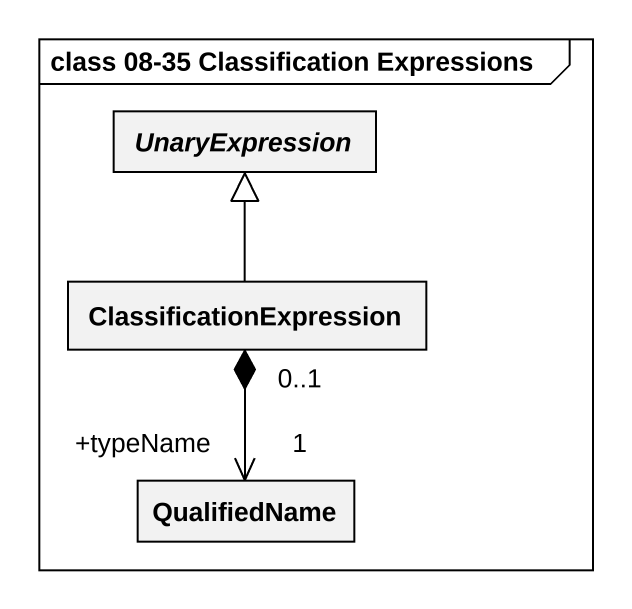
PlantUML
@startuml
mainframe class 08-35 Classification Expressions
hide circle
hide empty members
abstract class UnaryExpression
class ClassificationExpression
class QualifiedName
ClassificationExpression -up-|> UnaryExpression
ClassificationExpression "0..1" *--> "+typeName\n1" QualifiedName
@enduml
